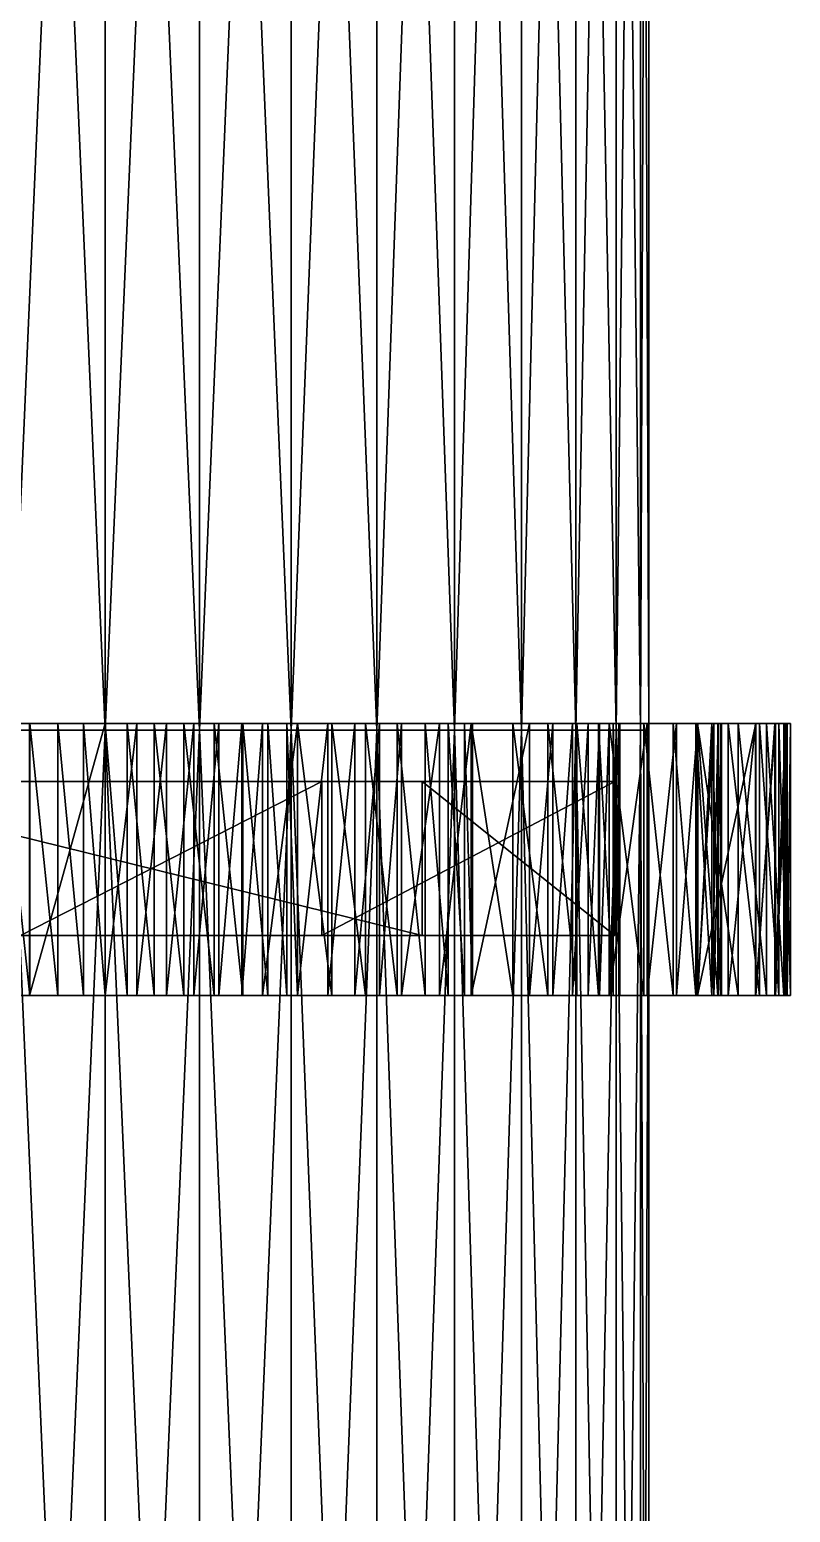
# Model space of a CAD drawing. Header units: metres. Extents: x -1.48 to 1.48, y -3.04 to 2.
# Drawn here: x 1.058 to 1.478, y 0.34 to 1.158 of the extents above; entities that cross this region are included whole.
import ezdxf

# ---------------------------------------------------------------- set-up
doc = ezdxf.new("R2010")
doc.units = ezdxf.units.M

msp = doc.modelspace()

# ---------------------------------------------------------------- linework, layer by layer
at = {"layer": 'Cylinder 2'}
for points in [[(1.0479, 0.772, 0.01444), (1.1, 1.972, 0.019), (1.1, 0.772, 0.019)], [(1.0479, 0.772, 0.01444), (1.0479, 1.972, 0.01444), (1.1, 1.972, 0.019)], [(1.1, 0.772, -0.581), (1.0479, 1.972, -0.57644), (1.0479, 0.772, -0.57644)], [(1.1, 0.772, -0.581), (1.1, 1.972, -0.581), (1.0479, 1.972, -0.57644)], [(1.15209, 0.772, -0.57644), (1.1, 1.972, -0.581), (1.1, 0.772, -0.581)], [(1.15209, 0.772, -0.57644), (1.15209, 1.972, -0.57644), (1.1, 1.972, -0.581)], [(1.1, 0.772, 0.019), (1.15209, 1.972, 0.01444), (1.15209, 0.772, 0.01444)], [(1.1, 0.772, 0.019), (1.1, 1.972, 0.019), (1.15209, 1.972, 0.01444)], [(1.20261, 0.772, -0.56291), (1.15209, 1.972, -0.57644), (1.15209, 0.772, -0.57644)], [(1.20261, 0.772, -0.56291), (1.2026, 1.972, -0.56291), (1.15209, 1.972, -0.57644)], [(1.15209, 0.772, 0.01444), (1.2026, 1.972, 0.00091), (1.2026, 0.772, 0.00091)], [(1.15209, 0.772, 0.01444), (1.15209, 1.972, 0.01444), (1.2026, 1.972, 0.00091)], [(1.25, 0.772, -0.54081), (1.2026, 1.972, -0.56291), (1.20261, 0.772, -0.56291)], [(1.25, 0.772, -0.54081), (1.25, 1.972, -0.54081), (1.2026, 1.972, -0.56291)], [(1.2026, 0.772, 0.00091), (1.25, 1.972, -0.02119), (1.25, 0.772, -0.02119)], [(1.2026, 0.772, 0.00091), (1.2026, 1.972, 0.00091), (1.25, 1.972, -0.02119)], [(1.29284, 0.772, -0.51081), (1.25, 1.972, -0.54081), (1.25, 0.772, -0.54081)], [(1.29284, 0.772, -0.51081), (1.29283, 1.972, -0.51081), (1.25, 1.972, -0.54081)], [(1.25, 0.772, -0.02119), (1.29283, 1.972, -0.05119), (1.29283, 0.772, -0.05119)], [(1.25, 0.772, -0.02119), (1.25, 1.972, -0.02119), (1.29283, 1.972, -0.05119)], [(1.32981, 0.772, -0.47384), (1.29283, 1.972, -0.51081), (1.29284, 0.772, -0.51081)], [(1.32981, 0.772, -0.47384), (1.32981, 1.972, -0.47384), (1.29283, 1.972, -0.51081)], [(1.29283, 0.772, -0.05119), (1.32981, 1.972, -0.08816), (1.32981, 0.772, -0.08816)], [(1.29283, 0.772, -0.05119), (1.29283, 1.972, -0.05119), (1.32981, 1.972, -0.08816)], [(1.35981, 0.772, -0.431), (1.32981, 1.972, -0.47384), (1.32981, 0.772, -0.47384)], [(1.35981, 0.772, -0.431), (1.35981, 1.972, -0.431), (1.32981, 1.972, -0.47384)], [(1.32981, 0.772, -0.08816), (1.35981, 1.972, -0.131), (1.35981, 0.772, -0.131)], [(1.32981, 0.772, -0.08816), (1.32981, 1.972, -0.08816), (1.35981, 1.972, -0.131)], [(1.38191, 0.772, -0.38361), (1.35981, 1.972, -0.431), (1.35981, 0.772, -0.431)], [(1.38191, 0.772, -0.38361), (1.38191, 1.972, -0.38361), (1.35981, 1.972, -0.431)], [(1.35981, 0.772, -0.131), (1.38191, 1.972, -0.17839), (1.38191, 0.772, -0.17839)], [(1.35981, 0.772, -0.131), (1.35981, 1.972, -0.131), (1.38191, 1.972, -0.17839)], [(1.39544, 0.772, -0.33309), (1.38191, 1.972, -0.38361), (1.38191, 0.772, -0.38361)], [(1.39544, 0.772, -0.33309), (1.39544, 1.972, -0.33309), (1.38191, 1.972, -0.38361)], [(1.38191, 0.772, -0.17839), (1.39544, 1.972, -0.22891), (1.39544, 0.772, -0.22891)], [(1.38191, 0.772, -0.17839), (1.38191, 1.972, -0.17839), (1.39544, 1.972, -0.22891)], [(1.4, 0.772, -0.281), (1.39544, 1.972, -0.33309), (1.39544, 0.772, -0.33309)], [(1.4, 0.772, -0.281), (1.4, 1.972, -0.281), (1.39544, 1.972, -0.33309)], [(1.39544, 0.772, -0.22891), (1.4, 1.972, -0.281), (1.4, 0.772, -0.281)], [(1.39544, 0.772, -0.22891), (1.39544, 1.972, -0.22891), (1.4, 1.972, -0.281)], [(1.04791, -0.428, 0.01444), (1.0479, 0.772, 0.01444), (1.1, 0.772, 0.019)], [(1.1, -0.428, -0.581), (1.0479, 0.772, -0.57644), (1.04791, -0.428, -0.57644)], [(1.1, -0.428, -0.581), (1.1, 0.772, -0.581), (1.0479, 0.772, -0.57644)], [(1.04791, -0.428, 0.01444), (1.1, 0.772, 0.019), (1.1, -0.428, 0.019)], [(1.15209, -0.428, -0.57644), (1.1, 0.772, -0.581), (1.1, -0.428, -0.581)], [(1.15209, -0.428, -0.57644), (1.15209, 0.772, -0.57644), (1.1, 0.772, -0.581)], [(1.1, -0.428, 0.019), (1.15209, 0.772, 0.01444), (1.15209, -0.428, 0.01444)], [(1.1, -0.428, 0.019), (1.1, 0.772, 0.019), (1.15209, 0.772, 0.01444)], [(1.20261, -0.428, -0.56291), (1.15209, 0.772, -0.57644), (1.15209, -0.428, -0.57644)], [(1.20261, -0.428, -0.56291), (1.20261, 0.772, -0.56291), (1.15209, 0.772, -0.57644)], [(1.15209, -0.428, 0.01444), (1.2026, 0.772, 0.00091), (1.20261, -0.428, 0.00091)], [(1.15209, -0.428, 0.01444), (1.15209, 0.772, 0.01444), (1.2026, 0.772, 0.00091)], [(1.20261, -0.428, 0.00091), (1.2026, 0.772, 0.00091), (1.25, 0.772, -0.02119)], [(1.25, -0.428, -0.54081), (1.20261, 0.772, -0.56291), (1.20261, -0.428, -0.56291)], [(1.25, -0.428, -0.54081), (1.25, 0.772, -0.54081), (1.20261, 0.772, -0.56291)], [(1.20261, -0.428, 0.00091), (1.25, 0.772, -0.02119), (1.25, -0.428, -0.02119)], [(1.29284, -0.428, -0.51081), (1.25, 0.772, -0.54081), (1.25, -0.428, -0.54081)], [(1.29284, -0.428, -0.51081), (1.29284, 0.772, -0.51081), (1.25, 0.772, -0.54081)], [(1.25, -0.428, -0.02119), (1.29283, 0.772, -0.05119), (1.29284, -0.428, -0.05119)], [(1.25, -0.428, -0.02119), (1.25, 0.772, -0.02119), (1.29283, 0.772, -0.05119)], [(1.29284, -0.428, -0.05119), (1.29283, 0.772, -0.05119), (1.32981, 0.772, -0.08816)], [(1.32981, -0.428, -0.47384), (1.29284, 0.772, -0.51081), (1.29284, -0.428, -0.51081)], [(1.32981, -0.428, -0.47384), (1.32981, 0.772, -0.47384), (1.29284, 0.772, -0.51081)], [(1.29284, -0.428, -0.05119), (1.32981, 0.772, -0.08816), (1.32981, -0.428, -0.08816)], [(1.35981, -0.428, -0.431), (1.32981, 0.772, -0.47384), (1.32981, -0.428, -0.47384)], [(1.35981, -0.428, -0.431), (1.35981, 0.772, -0.431), (1.32981, 0.772, -0.47384)], [(1.32981, -0.428, -0.08816), (1.35981, 0.772, -0.131), (1.35981, -0.428, -0.131)], [(1.32981, -0.428, -0.08816), (1.32981, 0.772, -0.08816), (1.35981, 0.772, -0.131)], [(1.38191, -0.428, -0.38361), (1.35981, 0.772, -0.431), (1.35981, -0.428, -0.431)], [(1.38191, -0.428, -0.38361), (1.38191, 0.772, -0.38361), (1.35981, 0.772, -0.431)], [(1.35981, -0.428, -0.131), (1.38191, 0.772, -0.17839), (1.38191, -0.428, -0.17839)], [(1.35981, -0.428, -0.131), (1.35981, 0.772, -0.131), (1.38191, 0.772, -0.17839)], [(1.39544, -0.428, -0.33309), (1.38191, 0.772, -0.38361), (1.38191, -0.428, -0.38361)], [(1.39544, -0.428, -0.33309), (1.39544, 0.772, -0.33309), (1.38191, 0.772, -0.38361)], [(1.38191, -0.428, -0.17839), (1.39544, 0.772, -0.22891), (1.39544, -0.428, -0.22891)], [(1.38191, -0.428, -0.17839), (1.38191, 0.772, -0.17839), (1.39544, 0.772, -0.22891)], [(1.4, -0.428, -0.281), (1.39544, 0.772, -0.33309), (1.39544, -0.428, -0.33309)], [(1.4, -0.428, -0.281), (1.4, 0.772, -0.281), (1.39544, 0.772, -0.33309)], [(1.39544, -0.428, -0.22891), (1.4, 0.772, -0.281), (1.4, -0.428, -0.281)], [(1.39544, -0.428, -0.22891), (1.39544, 0.772, -0.22891), (1.4, 0.772, -0.281)]]:
    msp.add_3dface(points, dxfattribs=at)
at = {"layer": 'Prism 13'}
for points in [[(1.275, 0.65866, -0.20477), (0.9301, 0.74366, 0.06367), (0.9301, 0.65866, 0.06367)], [(1.275, 0.65866, -0.20477), (1.275, 0.74366, -0.20477), (0.9301, 0.74366, 0.06367)], [(1.21949, 0.74366, 0.05591), (1.05337, 0.74366, 0.18055), (0.9301, 0.74366, 0.06367)], [(0.9301, 0.74366, 0.06367), (1.275, 0.74366, -0.20477), (1.21949, 0.74366, 0.05591)], [(1.05337, 0.65866, 0.18055), (1.21949, 0.74366, 0.05591), (1.21949, 0.65866, 0.05591)], [(1.05337, 0.65866, 0.18055), (1.05337, 0.74366, 0.18055), (1.21949, 0.74366, 0.05591)], [(1.21949, 0.65866, 0.05591), (1.38125, 0.74366, -0.0879), (1.38125, 0.65866, -0.0879)], [(1.21949, 0.65866, 0.05591), (1.21949, 0.74366, 0.05591), (1.38125, 0.74366, -0.0879)], [(1.21949, 0.74366, 0.05591), (1.275, 0.74366, -0.20477), (1.38125, 0.74366, -0.0879)], [(1.38125, 0.65866, -0.0879), (1.275, 0.74366, -0.20477), (1.275, 0.65866, -0.20477)], [(1.38125, 0.65866, -0.0879), (1.38125, 0.74366, -0.0879), (1.275, 0.74366, -0.20477)], [(1.21949, 0.65866, 0.05591), (0.9301, 0.65866, 0.06367), (1.05337, 0.65866, 0.18055)], [(1.275, 0.65866, -0.20477), (0.9301, 0.65866, 0.06367), (1.21949, 0.65866, 0.05591)], [(1.21949, 0.65866, 0.05591), (1.38125, 0.65866, -0.0879), (1.275, 0.65866, -0.20477)]]:
    msp.add_3dface(points, dxfattribs=at)
at = {"layer": 'Prism 7'}
for points in [[(1.20622, 0.77564, -0.60793), (1.20622, 0.77564, 0.04593), (0.77307, 0.77564, -0.17478)], [(0.99377, 0.77564, -0.60793), (1.20622, 0.77564, -0.60793), (0.77307, 0.77564, -0.17478)], [(1.20622, 0.77564, 0.04593), (0.99377, 0.77564, 0.04593), (0.77307, 0.77564, -0.17478)], [(1.1, 0.77564, -0.62475), (1.20622, 0.77564, -0.60793), (0.99377, 0.77564, -0.60793)], [(0.99377, 0.77564, -0.60793), (1.05839, 0.77564, -0.64889), (1.1, 0.77564, -0.62475)], [(1.04245, 0.77564, -0.64869), (1.05839, 0.77564, -0.64889), (0.99377, 0.77564, -0.60793)], [(1.0583, 0.77564, 0.0913), (0.99377, 0.77564, 0.04593), (1.1, 0.77564, 0.06275)], [(0.99377, 0.77564, 0.04593), (1.20622, 0.77564, 0.04593), (1.1, 0.77564, 0.06275)], [(1.05839, 0.62564, -0.64889), (1.04245, 0.77564, -0.64869), (1.04245, 0.62564, -0.64869)], [(1.05839, 0.62564, -0.64889), (1.05839, 0.77564, -0.64889), (1.04245, 0.77564, -0.64869)], [(1.0583, 0.62564, 0.0913), (1.1, 0.77564, 0.06275), (1.1, 0.62564, 0.06275)], [(1.0583, 0.62564, 0.0913), (1.0583, 0.77564, 0.0913), (1.1, 0.77564, 0.06275)], [(1.07393, 0.62564, -0.64499), (1.05839, 0.77564, -0.64889), (1.05839, 0.62564, -0.64889)], [(1.07393, 0.62564, -0.64499), (1.07393, 0.77564, -0.64499), (1.05839, 0.77564, -0.64889)], [(1.1, 0.77564, -0.62475), (1.05839, 0.77564, -0.64889), (1.07393, 0.77564, -0.64499)], [(1.08811, 0.62564, -0.63696), (1.07393, 0.77564, -0.64499), (1.07393, 0.62564, -0.64499)], [(1.08811, 0.62564, -0.63696), (1.08811, 0.77564, -0.63696), (1.07393, 0.77564, -0.64499)], [(1.1, 0.77564, -0.62475), (1.07393, 0.77564, -0.64499), (1.08811, 0.77564, -0.63696)], [(1.1, 0.62564, -0.62475), (1.08811, 0.77564, -0.63696), (1.08811, 0.62564, -0.63696)], [(1.1, 0.62564, -0.62475), (1.1, 0.77564, -0.62475), (1.08811, 0.77564, -0.63696)], [(1.11217, 0.62564, -0.63953), (1.1, 0.77564, -0.62475), (1.1, 0.62564, -0.62475)], [(1.11217, 0.62564, -0.63953), (1.11217, 0.77564, -0.63953), (1.1, 0.77564, -0.62475)], [(1.1, 0.62564, 0.06275), (1.11758, 0.77564, 0.07981), (1.11758, 0.62564, 0.07981)], [(1.1, 0.62564, 0.06275), (1.1, 0.77564, 0.06275), (1.11758, 0.77564, 0.07981)], [(1.1, 0.77564, -0.62475), (1.14344, 0.77564, -0.65072), (1.16015, 0.77564, -0.64869)], [(1.14344, 0.77564, -0.65072), (1.1, 0.77564, -0.62475), (1.11217, 0.77564, -0.63953)], [(1.17598, 0.77564, -0.64262), (1.1, 0.77564, -0.62475), (1.16015, 0.77564, -0.64869)], [(1.20622, 0.77564, -0.60793), (1.1, 0.77564, -0.62475), (1.17598, 0.77564, -0.64262)], [(1.11758, 0.77564, 0.07981), (1.1, 0.77564, 0.06275), (1.1868, 0.77564, 0.07518)], [(1.1868, 0.77564, 0.07518), (1.1, 0.77564, 0.06275), (1.20622, 0.77564, 0.04593)], [(1.12705, 0.62564, -0.64792), (1.11217, 0.77564, -0.63953), (1.11217, 0.62564, -0.63953)], [(1.12705, 0.62564, -0.64792), (1.12705, 0.77564, -0.64792), (1.11217, 0.77564, -0.63953)], [(1.12705, 0.77564, -0.64792), (1.14344, 0.77564, -0.65072), (1.11217, 0.77564, -0.63953)], [(1.11758, 0.62564, 0.07981), (1.13389, 0.77564, 0.08983), (1.13389, 0.62564, 0.08983)], [(1.11758, 0.62564, 0.07981), (1.11758, 0.77564, 0.07981), (1.13389, 0.77564, 0.08983)], [(1.11758, 0.77564, 0.07981), (1.1868, 0.77564, 0.07518), (1.13389, 0.77564, 0.08983)], [(1.14344, 0.62564, -0.65072), (1.12705, 0.77564, -0.64792), (1.12705, 0.62564, -0.64792)], [(1.14344, 0.62564, -0.65072), (1.14344, 0.77564, -0.65072), (1.12705, 0.77564, -0.64792)], [(1.13389, 0.62564, 0.08983), (1.14894, 0.77564, 0.0936), (1.14894, 0.62564, 0.0936)], [(1.13389, 0.62564, 0.08983), (1.13389, 0.77564, 0.08983), (1.14894, 0.77564, 0.0936)], [(1.17537, 0.77564, 0.0855), (1.13389, 0.77564, 0.08983), (1.1868, 0.77564, 0.07518)], [(1.14894, 0.77564, 0.0936), (1.13389, 0.77564, 0.08983), (1.16276, 0.77564, 0.0919)], [(1.17537, 0.77564, 0.0855), (1.16276, 0.77564, 0.0919), (1.13389, 0.77564, 0.08983)], [(1.16015, 0.62564, -0.64869), (1.14344, 0.77564, -0.65072), (1.14344, 0.62564, -0.65072)], [(1.16015, 0.62564, -0.64869), (1.16015, 0.77564, -0.64869), (1.14344, 0.77564, -0.65072)], [(1.14894, 0.62564, 0.0936), (1.16276, 0.77564, 0.0919), (1.16276, 0.62564, 0.0919)], [(1.14894, 0.62564, 0.0936), (1.14894, 0.77564, 0.0936), (1.16276, 0.77564, 0.0919)], [(1.17598, 0.62564, -0.64262), (1.16015, 0.77564, -0.64869), (1.16015, 0.62564, -0.64869)], [(1.17598, 0.62564, -0.64262), (1.17598, 0.77564, -0.64262), (1.16015, 0.77564, -0.64869)], [(1.16276, 0.62564, 0.0919), (1.17537, 0.77564, 0.0855), (1.17537, 0.62564, 0.0855)], [(1.16276, 0.62564, 0.0919), (1.16276, 0.77564, 0.0919), (1.17537, 0.77564, 0.0855)], [(1.17537, 0.62564, 0.0855), (1.1868, 0.77564, 0.07518), (1.1868, 0.62564, 0.07518)], [(1.17537, 0.62564, 0.0855), (1.17537, 0.77564, 0.0855), (1.1868, 0.77564, 0.07518)], [(1.18973, 0.62564, -0.63328), (1.17598, 0.77564, -0.64262), (1.17598, 0.62564, -0.64262)], [(1.18973, 0.62564, -0.63328), (1.18973, 0.77564, -0.63328), (1.17598, 0.77564, -0.64262)], [(1.17598, 0.77564, -0.64262), (1.18973, 0.77564, -0.63328), (1.20622, 0.77564, -0.60793)], [(1.1868, 0.62564, 0.07518), (1.20622, 0.77564, 0.04593), (1.20622, 0.62564, 0.04593)], [(1.1868, 0.62564, 0.07518), (1.1868, 0.77564, 0.07518), (1.20622, 0.77564, 0.04593)], [(1.20021, 0.62564, -0.62145), (1.18973, 0.77564, -0.63328), (1.18973, 0.62564, -0.63328)], [(1.20021, 0.62564, -0.62145), (1.20021, 0.77564, -0.62145), (1.18973, 0.77564, -0.63328)], [(1.18973, 0.77564, -0.63328), (1.20021, 0.77564, -0.62145), (1.20622, 0.77564, -0.60793)], [(1.20622, 0.62564, -0.60793), (1.20021, 0.77564, -0.62145), (1.20021, 0.62564, -0.62145)], [(1.20622, 0.62564, -0.60793), (1.20622, 0.77564, -0.60793), (1.20021, 0.77564, -0.62145)], [(1.2251, 0.62564, -0.61634), (1.20622, 0.77564, -0.60793), (1.20622, 0.62564, -0.60793)], [(1.2251, 0.62564, -0.61634), (1.2251, 0.77564, -0.61634), (1.20622, 0.77564, -0.60793)], [(1.20622, 0.62564, 0.04593), (1.22283, 0.77564, 0.05705), (1.22283, 0.62564, 0.05705)], [(1.20622, 0.62564, 0.04593), (1.20622, 0.77564, 0.04593), (1.22283, 0.77564, 0.05705)], [(1.30205, 0.77564, -0.5591), (1.20622, 0.77564, -0.60793), (1.2251, 0.77564, -0.61634)], [(1.44375, 0.77564, -0.281), (1.20622, 0.77564, -0.60793), (1.42692, 0.77564, -0.38722)], [(1.20622, 0.77564, -0.60793), (1.30205, 0.77564, -0.5591), (1.42692, 0.77564, -0.38722)], [(1.20622, 0.77564, 0.04593), (1.44375, 0.77564, -0.281), (1.42692, 0.77564, -0.17478)], [(1.20622, 0.77564, 0.04593), (1.30205, 0.77564, -0.0029), (1.28456, 0.77564, 0.03479)], [(1.22283, 0.77564, 0.05705), (1.20622, 0.77564, 0.04593), (1.28456, 0.77564, 0.03479)], [(1.42692, 0.77564, -0.17478), (1.30205, 0.77564, -0.0029), (1.20622, 0.77564, 0.04593)], [(1.44375, 0.77564, -0.281), (1.20622, 0.77564, 0.04593), (1.20622, 0.77564, -0.60793)], [(1.22283, 0.62564, 0.05705), (1.23781, 0.77564, 0.06244), (1.23781, 0.62564, 0.06244)], [(1.22283, 0.62564, 0.05705), (1.22283, 0.77564, 0.05705), (1.23781, 0.77564, 0.06244)], [(1.23781, 0.77564, 0.06244), (1.22283, 0.77564, 0.05705), (1.26353, 0.77564, 0.05765)], [(1.28456, 0.77564, 0.03479), (1.26353, 0.77564, 0.05765), (1.22283, 0.77564, 0.05705)], [(1.24367, 0.62564, -0.61907), (1.2251, 0.77564, -0.61634), (1.2251, 0.62564, -0.61634)], [(1.24367, 0.62564, -0.61907), (1.24367, 0.77564, -0.61907), (1.2251, 0.77564, -0.61634)], [(1.2251, 0.77564, -0.61634), (1.24367, 0.77564, -0.61907), (1.30205, 0.77564, -0.5591)], [(1.23781, 0.62564, 0.06244), (1.25133, 0.77564, 0.0625), (1.25133, 0.62564, 0.0625)], [(1.23781, 0.62564, 0.06244), (1.23781, 0.77564, 0.06244), (1.25133, 0.77564, 0.0625)], [(1.26353, 0.77564, 0.05765), (1.25133, 0.77564, 0.0625), (1.23781, 0.77564, 0.06244)], [(1.2611, 0.62564, -0.61688), (1.24367, 0.77564, -0.61907), (1.24367, 0.62564, -0.61907)], [(1.2611, 0.62564, -0.61688), (1.2611, 0.77564, -0.61688), (1.24367, 0.77564, -0.61907)], [(1.24367, 0.77564, -0.61907), (1.2611, 0.77564, -0.61688), (1.30205, 0.77564, -0.5591)], [(1.25133, 0.62564, 0.0625), (1.26353, 0.77564, 0.05765), (1.26353, 0.62564, 0.05765)], [(1.25133, 0.62564, 0.0625), (1.25133, 0.77564, 0.0625), (1.26353, 0.77564, 0.05765)], [(1.27655, 0.62564, -0.61053), (1.2611, 0.77564, -0.61688), (1.2611, 0.62564, -0.61688)], [(1.27655, 0.62564, -0.61053), (1.27655, 0.77564, -0.61053), (1.2611, 0.77564, -0.61688)], [(1.27655, 0.77564, -0.61053), (1.30205, 0.77564, -0.5591), (1.2611, 0.77564, -0.61688)], [(1.26353, 0.62564, 0.05765), (1.28456, 0.77564, 0.03479), (1.28456, 0.62564, 0.03479)], [(1.26353, 0.62564, 0.05765), (1.26353, 0.77564, 0.05765), (1.28456, 0.77564, 0.03479)], [(1.28921, 0.62564, -0.60082), (1.27655, 0.77564, -0.61053), (1.27655, 0.62564, -0.61053)], [(1.28921, 0.62564, -0.60082), (1.28921, 0.77564, -0.60082), (1.27655, 0.77564, -0.61053)], [(1.30205, 0.77564, -0.5591), (1.27655, 0.77564, -0.61053), (1.28921, 0.77564, -0.60082)], [(1.28456, 0.62564, 0.03479), (1.30205, 0.77564, -0.0029), (1.30205, 0.62564, -0.0029)], [(1.28456, 0.62564, 0.03479), (1.28456, 0.77564, 0.03479), (1.30205, 0.77564, -0.0029)], [(1.29823, 0.62564, -0.58849), (1.28921, 0.77564, -0.60082), (1.28921, 0.62564, -0.60082)], [(1.29823, 0.62564, -0.58849), (1.29823, 0.77564, -0.58849), (1.28921, 0.77564, -0.60082)], [(1.30205, 0.77564, -0.5591), (1.28921, 0.77564, -0.60082), (1.29823, 0.77564, -0.58849)], [(1.30278, 0.62564, -0.57433), (1.29823, 0.77564, -0.58849), (1.29823, 0.62564, -0.58849)], [(1.30278, 0.62564, -0.57433), (1.30278, 0.77564, -0.57433), (1.29823, 0.77564, -0.58849)], [(1.30205, 0.77564, -0.5591), (1.29823, 0.77564, -0.58849), (1.30278, 0.77564, -0.57433)], [(1.30205, 0.62564, -0.5591), (1.30278, 0.77564, -0.57433), (1.30278, 0.62564, -0.57433)], [(1.30205, 0.62564, -0.5591), (1.30205, 0.77564, -0.5591), (1.30278, 0.77564, -0.57433)], [(1.32491, 0.62564, -0.56212), (1.30205, 0.77564, -0.5591), (1.30205, 0.62564, -0.5591)], [(1.32491, 0.62564, -0.56212), (1.32491, 0.77564, -0.56212), (1.30205, 0.77564, -0.5591)], [(1.30205, 0.62564, -0.0029), (1.33412, 0.77564, 0.00061), (1.33412, 0.62564, 0.00061)], [(1.30205, 0.62564, -0.0029), (1.30205, 0.77564, -0.0029), (1.33412, 0.77564, 0.00061)], [(1.42692, 0.77564, -0.38722), (1.30205, 0.77564, -0.5591), (1.3781, 0.77564, -0.48305)], [(1.3781, 0.77564, -0.48305), (1.30205, 0.77564, -0.5591), (1.32491, 0.77564, -0.56212)], [(1.30205, 0.77564, -0.0029), (1.3781, 0.77564, -0.07895), (1.37282, 0.77564, -0.03223)], [(1.30205, 0.77564, -0.0029), (1.37282, 0.77564, -0.03223), (1.33412, 0.77564, 0.00061)], [(1.30205, 0.77564, -0.0029), (1.42692, 0.77564, -0.17478), (1.3781, 0.77564, -0.07895)], [(1.34437, 0.62564, -0.5592), (1.32491, 0.77564, -0.56212), (1.32491, 0.62564, -0.56212)], [(1.34437, 0.62564, -0.5592), (1.34437, 0.77564, -0.5592), (1.32491, 0.77564, -0.56212)], [(1.3781, 0.77564, -0.48305), (1.32491, 0.77564, -0.56212), (1.34437, 0.77564, -0.5592)], [(1.33412, 0.62564, 0.00061), (1.3471, 0.77564, -0.00164), (1.3471, 0.62564, -0.00164)], [(1.33412, 0.62564, 0.00061), (1.33412, 0.77564, 0.00061), (1.3471, 0.77564, -0.00164)], [(1.37282, 0.77564, -0.03223), (1.36654, 0.77564, -0.01742), (1.33412, 0.77564, 0.00061)], [(1.3471, 0.77564, -0.00164), (1.33412, 0.77564, 0.00061), (1.36654, 0.77564, -0.01742)], [(1.36022, 0.62564, -0.55151), (1.34437, 0.77564, -0.5592), (1.34437, 0.62564, -0.5592)], [(1.36022, 0.62564, -0.55151), (1.36022, 0.77564, -0.55151), (1.34437, 0.77564, -0.5592)], [(1.3781, 0.77564, -0.48305), (1.34437, 0.77564, -0.5592), (1.36022, 0.77564, -0.55151)], [(1.3471, 0.62564, -0.00164), (1.35793, 0.77564, -0.00744), (1.35793, 0.62564, -0.00744)], [(1.3471, 0.62564, -0.00164), (1.3471, 0.77564, -0.00164), (1.35793, 0.77564, -0.00744)], [(1.36654, 0.77564, -0.01742), (1.35793, 0.77564, -0.00744), (1.3471, 0.77564, -0.00164)], [(1.35793, 0.62564, -0.00744), (1.36654, 0.77564, -0.01742), (1.36654, 0.62564, -0.01742)], [(1.35793, 0.62564, -0.00744), (1.35793, 0.77564, -0.00744), (1.36654, 0.77564, -0.01742)], [(1.37226, 0.62564, -0.54024), (1.36022, 0.77564, -0.55151), (1.36022, 0.62564, -0.55151)], [(1.37226, 0.62564, -0.54024), (1.37226, 0.77564, -0.54024), (1.36022, 0.77564, -0.55151)], [(1.36022, 0.77564, -0.55151), (1.37226, 0.77564, -0.54024), (1.3781, 0.77564, -0.48305)], [(1.36654, 0.62564, -0.01742), (1.37282, 0.77564, -0.03223), (1.37282, 0.62564, -0.03223)], [(1.36654, 0.62564, -0.01742), (1.36654, 0.77564, -0.01742), (1.37282, 0.77564, -0.03223)], [(1.38027, 0.62564, -0.52657), (1.37226, 0.77564, -0.54024), (1.37226, 0.62564, -0.54024)], [(1.38027, 0.62564, -0.52657), (1.38027, 0.77564, -0.52657), (1.37226, 0.77564, -0.54024)], [(1.3781, 0.77564, -0.48305), (1.37226, 0.77564, -0.54024), (1.38027, 0.77564, -0.52657)], [(1.37282, 0.62564, -0.03223), (1.3781, 0.77564, -0.07895), (1.3781, 0.62564, -0.07895)], [(1.37282, 0.62564, -0.03223), (1.37282, 0.77564, -0.03223), (1.3781, 0.77564, -0.07895)], [(1.3781, 0.62564, -0.48305), (1.3834, 0.77564, -0.4968), (1.3834, 0.62564, -0.4968)], [(1.3781, 0.62564, -0.48305), (1.3781, 0.77564, -0.48305), (1.3834, 0.77564, -0.4968)], [(1.39731, 0.62564, -0.4808), (1.3781, 0.77564, -0.48305), (1.3781, 0.62564, -0.48305)], [(1.39731, 0.62564, -0.4808), (1.39731, 0.77564, -0.4808), (1.3781, 0.77564, -0.48305)], [(1.3781, 0.62564, -0.07895), (1.39902, 0.77564, -0.08192), (1.39902, 0.62564, -0.08192)], [(1.3781, 0.62564, -0.07895), (1.3781, 0.77564, -0.07895), (1.39902, 0.77564, -0.08192)], [(1.3781, 0.77564, -0.48305), (1.38405, 0.77564, -0.5117), (1.3834, 0.77564, -0.4968)], [(1.38405, 0.77564, -0.5117), (1.3781, 0.77564, -0.48305), (1.38027, 0.77564, -0.52657)], [(1.3781, 0.77564, -0.48305), (1.39731, 0.77564, -0.4808), (1.43591, 0.77564, -0.40568)], [(1.43591, 0.77564, -0.40568), (1.42692, 0.77564, -0.38722), (1.3781, 0.77564, -0.48305)], [(1.43807, 0.77564, -0.13635), (1.39902, 0.77564, -0.08192), (1.3781, 0.77564, -0.07895)], [(1.42692, 0.77564, -0.17478), (1.43807, 0.77564, -0.13635), (1.3781, 0.77564, -0.07895)], [(1.38405, 0.62564, -0.5117), (1.38027, 0.77564, -0.52657), (1.38027, 0.62564, -0.52657)], [(1.38405, 0.62564, -0.5117), (1.38405, 0.77564, -0.5117), (1.38027, 0.77564, -0.52657)], [(1.3834, 0.62564, -0.4968), (1.38405, 0.77564, -0.5117), (1.38405, 0.62564, -0.5117)], [(1.3834, 0.62564, -0.4968), (1.3834, 0.77564, -0.4968), (1.38405, 0.77564, -0.5117)], [(1.41335, 0.62564, -0.47483), (1.39731, 0.77564, -0.4808), (1.39731, 0.62564, -0.4808)], [(1.41335, 0.62564, -0.47483), (1.41335, 0.77564, -0.47483), (1.39731, 0.77564, -0.4808)], [(1.39731, 0.77564, -0.4808), (1.41335, 0.77564, -0.47483), (1.44002, 0.77564, -0.42321)], [(1.44002, 0.77564, -0.42321), (1.43591, 0.77564, -0.40568), (1.39731, 0.77564, -0.4808)], [(1.39902, 0.62564, -0.08192), (1.4153, 0.77564, -0.08765), (1.4153, 0.62564, -0.08765)], [(1.39902, 0.62564, -0.08192), (1.39902, 0.77564, -0.08192), (1.4153, 0.77564, -0.08765)], [(1.43807, 0.77564, -0.13635), (1.4153, 0.77564, -0.08765), (1.39902, 0.77564, -0.08192)], [(1.42592, 0.62564, -0.46563), (1.41335, 0.77564, -0.47483), (1.41335, 0.62564, -0.47483)], [(1.42592, 0.62564, -0.46563), (1.42592, 0.77564, -0.46563), (1.41335, 0.77564, -0.47483)], [(1.44002, 0.77564, -0.42321), (1.41335, 0.77564, -0.47483), (1.43954, 0.77564, -0.43935)], [(1.42592, 0.77564, -0.46563), (1.43954, 0.77564, -0.43935), (1.41335, 0.77564, -0.47483)], [(1.4153, 0.62564, -0.08765), (1.42714, 0.77564, -0.09606), (1.42714, 0.62564, -0.09606)], [(1.4153, 0.62564, -0.08765), (1.4153, 0.77564, -0.08765), (1.42714, 0.77564, -0.09606)], [(1.4153, 0.77564, -0.08765), (1.43807, 0.77564, -0.13635), (1.43832, 0.77564, -0.12051)], [(1.42714, 0.77564, -0.09606), (1.4153, 0.77564, -0.08765), (1.43832, 0.77564, -0.12051)], [(1.43474, 0.62564, -0.45365), (1.42592, 0.77564, -0.46563), (1.42592, 0.62564, -0.46563)], [(1.43474, 0.62564, -0.45365), (1.43474, 0.77564, -0.45365), (1.42592, 0.77564, -0.46563)], [(1.43954, 0.77564, -0.43935), (1.42592, 0.77564, -0.46563), (1.43474, 0.77564, -0.45365)], [(1.42692, 0.62564, -0.38722), (1.43591, 0.77564, -0.40568), (1.43591, 0.62564, -0.40568)], [(1.42692, 0.62564, -0.38722), (1.42692, 0.77564, -0.38722), (1.43591, 0.77564, -0.40568)], [(1.44928, 0.62564, -0.37936), (1.42692, 0.77564, -0.38722), (1.42692, 0.62564, -0.38722)], [(1.44928, 0.62564, -0.37936), (1.44928, 0.77564, -0.37936), (1.42692, 0.77564, -0.38722)], [(1.42692, 0.62564, -0.17478), (1.45911, 0.77564, -0.19371), (1.45911, 0.62564, -0.19371)], [(1.42692, 0.62564, -0.17478), (1.42692, 0.77564, -0.17478), (1.45911, 0.77564, -0.19371)], [(1.43807, 0.62564, -0.13635), (1.42692, 0.77564, -0.17478), (1.42692, 0.62564, -0.17478)], [(1.43807, 0.62564, -0.13635), (1.43807, 0.77564, -0.13635), (1.42692, 0.77564, -0.17478)], [(1.42692, 0.77564, -0.38722), (1.44928, 0.77564, -0.37936), (1.45881, 0.77564, -0.29388)], [(1.42692, 0.77564, -0.38722), (1.45881, 0.77564, -0.29388), (1.44375, 0.77564, -0.281)], [(1.44375, 0.77564, -0.281), (1.46109, 0.77564, -0.26527), (1.42692, 0.77564, -0.17478)], [(1.45911, 0.77564, -0.19371), (1.42692, 0.77564, -0.17478), (1.46109, 0.77564, -0.26527)], [(1.42714, 0.62564, -0.09606), (1.43474, 0.77564, -0.10705), (1.43474, 0.62564, -0.10705)], [(1.42714, 0.62564, -0.09606), (1.42714, 0.77564, -0.09606), (1.43474, 0.77564, -0.10705)], [(1.43474, 0.77564, -0.10705), (1.42714, 0.77564, -0.09606), (1.43832, 0.77564, -0.12051)], [(1.43954, 0.62564, -0.43935), (1.43474, 0.77564, -0.45365), (1.43474, 0.62564, -0.45365)], [(1.43954, 0.62564, -0.43935), (1.43954, 0.77564, -0.43935), (1.43474, 0.77564, -0.45365)], [(1.43474, 0.62564, -0.10705), (1.43832, 0.77564, -0.12051), (1.43832, 0.62564, -0.12051)], [(1.43474, 0.62564, -0.10705), (1.43474, 0.77564, -0.10705), (1.43832, 0.77564, -0.12051)], [(1.43591, 0.62564, -0.40568), (1.44002, 0.77564, -0.42321), (1.44002, 0.62564, -0.42321)], [(1.43591, 0.62564, -0.40568), (1.43591, 0.77564, -0.40568), (1.44002, 0.77564, -0.42321)], [(1.43832, 0.62564, -0.12051), (1.43807, 0.77564, -0.13635), (1.43807, 0.62564, -0.13635)], [(1.43832, 0.62564, -0.12051), (1.43832, 0.77564, -0.12051), (1.43807, 0.77564, -0.13635)], [(1.44002, 0.62564, -0.42321), (1.43954, 0.77564, -0.43935), (1.43954, 0.62564, -0.43935)], [(1.44002, 0.62564, -0.42321), (1.44002, 0.77564, -0.42321), (1.43954, 0.77564, -0.43935)], [(1.44375, 0.62564, -0.281), (1.45881, 0.77564, -0.29388), (1.45881, 0.62564, -0.29388)], [(1.44375, 0.62564, -0.281), (1.44375, 0.77564, -0.281), (1.45881, 0.77564, -0.29388)], [(1.46109, 0.62564, -0.26527), (1.44375, 0.77564, -0.281), (1.44375, 0.62564, -0.281)], [(1.46109, 0.62564, -0.26527), (1.46109, 0.77564, -0.26527), (1.44375, 0.77564, -0.281)], [(1.46497, 0.62564, -0.36829), (1.44928, 0.77564, -0.37936), (1.44928, 0.62564, -0.37936)], [(1.46497, 0.62564, -0.36829), (1.46497, 0.77564, -0.36829), (1.44928, 0.77564, -0.37936)], [(1.44928, 0.77564, -0.37936), (1.46497, 0.77564, -0.36829), (1.47643, 0.77564, -0.32414)], [(1.47643, 0.77564, -0.32414), (1.46985, 0.77564, -0.30854), (1.44928, 0.77564, -0.37936)], [(1.44928, 0.77564, -0.37936), (1.46985, 0.77564, -0.30854), (1.45881, 0.77564, -0.29388)], [(1.45881, 0.62564, -0.29388), (1.46985, 0.77564, -0.30854), (1.46985, 0.62564, -0.30854)], [(1.45881, 0.62564, -0.29388), (1.45881, 0.77564, -0.29388), (1.46985, 0.77564, -0.30854)], [(1.45911, 0.62564, -0.19371), (1.46955, 0.77564, -0.20593), (1.46955, 0.62564, -0.20593)], [(1.45911, 0.62564, -0.19371), (1.45911, 0.77564, -0.19371), (1.46955, 0.77564, -0.20593)], [(1.46109, 0.77564, -0.26527), (1.47181, 0.77564, -0.24956), (1.45911, 0.77564, -0.19371)], [(1.45911, 0.77564, -0.19371), (1.47181, 0.77564, -0.24956), (1.46955, 0.77564, -0.20593)], [(1.47181, 0.62564, -0.24956), (1.46109, 0.77564, -0.26527), (1.46109, 0.62564, -0.26527)], [(1.47181, 0.62564, -0.24956), (1.47181, 0.77564, -0.24956), (1.46109, 0.77564, -0.26527)], [(1.47443, 0.62564, -0.35485), (1.46497, 0.77564, -0.36829), (1.46497, 0.62564, -0.36829)], [(1.47443, 0.62564, -0.35485), (1.47443, 0.77564, -0.35485), (1.46497, 0.77564, -0.36829)], [(1.46497, 0.77564, -0.36829), (1.47443, 0.77564, -0.35485), (1.4781, 0.77564, -0.33985)], [(1.47643, 0.77564, -0.32414), (1.46497, 0.77564, -0.36829), (1.4781, 0.77564, -0.33985)], [(1.46955, 0.62564, -0.20593), (1.4755, 0.77564, -0.21955), (1.4755, 0.62564, -0.21955)], [(1.46955, 0.62564, -0.20593), (1.46955, 0.77564, -0.20593), (1.4755, 0.77564, -0.21955)], [(1.4755, 0.77564, -0.21955), (1.46955, 0.77564, -0.20593), (1.47643, 0.77564, -0.2342)], [(1.46955, 0.77564, -0.20593), (1.47181, 0.77564, -0.24956), (1.47643, 0.77564, -0.2342)], [(1.46985, 0.62564, -0.30854), (1.47643, 0.77564, -0.32414), (1.47643, 0.62564, -0.32414)], [(1.46985, 0.62564, -0.30854), (1.46985, 0.77564, -0.30854), (1.47643, 0.77564, -0.32414)], [(1.47643, 0.62564, -0.2342), (1.47181, 0.77564, -0.24956), (1.47181, 0.62564, -0.24956)], [(1.47643, 0.62564, -0.2342), (1.47643, 0.77564, -0.2342), (1.47181, 0.77564, -0.24956)], [(1.4781, 0.62564, -0.33985), (1.47443, 0.77564, -0.35485), (1.47443, 0.62564, -0.35485)], [(1.4781, 0.62564, -0.33985), (1.4781, 0.77564, -0.33985), (1.47443, 0.77564, -0.35485)], [(1.4755, 0.62564, -0.21955), (1.47643, 0.77564, -0.2342), (1.47643, 0.62564, -0.2342)], [(1.4755, 0.62564, -0.21955), (1.4755, 0.77564, -0.21955), (1.47643, 0.77564, -0.2342)], [(1.47643, 0.62564, -0.32414), (1.4781, 0.77564, -0.33985), (1.4781, 0.62564, -0.33985)], [(1.47643, 0.62564, -0.32414), (1.47643, 0.77564, -0.32414), (1.4781, 0.77564, -0.33985)], [(0.99377, 0.62564, -0.60793), (0.77307, 0.62564, -0.17478), (1.20622, 0.62564, -0.60793)], [(0.99377, 0.62564, 0.04593), (1.20622, 0.62564, 0.04593), (0.77307, 0.62564, -0.17478)], [(1.20622, 0.62564, 0.04593), (1.20622, 0.62564, -0.60793), (0.77307, 0.62564, -0.17478)], [(1.05839, 0.62564, -0.64889), (1.04245, 0.62564, -0.64869), (0.99377, 0.62564, -0.60793)], [(1.05839, 0.62564, -0.64889), (0.99377, 0.62564, -0.60793), (1.1, 0.62564, -0.62475)], [(1.1, 0.62564, 0.06275), (0.99377, 0.62564, 0.04593), (1.0583, 0.62564, 0.0913)], [(1.20622, 0.62564, 0.04593), (0.99377, 0.62564, 0.04593), (1.1, 0.62564, 0.06275)], [(1.20622, 0.62564, -0.60793), (1.1, 0.62564, -0.62475), (0.99377, 0.62564, -0.60793)], [(1.05839, 0.62564, -0.64889), (1.1, 0.62564, -0.62475), (1.07393, 0.62564, -0.64499)], [(1.07393, 0.62564, -0.64499), (1.1, 0.62564, -0.62475), (1.08811, 0.62564, -0.63696)], [(1.14344, 0.62564, -0.65072), (1.11217, 0.62564, -0.63953), (1.1, 0.62564, -0.62475)], [(1.1, 0.62564, -0.62475), (1.16015, 0.62564, -0.64869), (1.14344, 0.62564, -0.65072)], [(1.1, 0.62564, -0.62475), (1.20622, 0.62564, -0.60793), (1.17598, 0.62564, -0.64262)], [(1.16015, 0.62564, -0.64869), (1.1, 0.62564, -0.62475), (1.17598, 0.62564, -0.64262)], [(1.1868, 0.62564, 0.07518), (1.1, 0.62564, 0.06275), (1.11758, 0.62564, 0.07981)], [(1.1868, 0.62564, 0.07518), (1.20622, 0.62564, 0.04593), (1.1, 0.62564, 0.06275)], [(1.11217, 0.62564, -0.63953), (1.14344, 0.62564, -0.65072), (1.12705, 0.62564, -0.64792)], [(1.1868, 0.62564, 0.07518), (1.11758, 0.62564, 0.07981), (1.13389, 0.62564, 0.08983)], [(1.17537, 0.62564, 0.0855), (1.13389, 0.62564, 0.08983), (1.16276, 0.62564, 0.0919)], [(1.13389, 0.62564, 0.08983), (1.14894, 0.62564, 0.0936), (1.16276, 0.62564, 0.0919)], [(1.13389, 0.62564, 0.08983), (1.17537, 0.62564, 0.0855), (1.1868, 0.62564, 0.07518)], [(1.20622, 0.62564, -0.60793), (1.18973, 0.62564, -0.63328), (1.17598, 0.62564, -0.64262)], [(1.20021, 0.62564, -0.62145), (1.18973, 0.62564, -0.63328), (1.20622, 0.62564, -0.60793)], [(1.20622, 0.62564, -0.60793), (1.30205, 0.62564, -0.5591), (1.2251, 0.62564, -0.61634)], [(1.30205, 0.62564, -0.5591), (1.20622, 0.62564, -0.60793), (1.42692, 0.62564, -0.38722)], [(1.42692, 0.62564, -0.38722), (1.20622, 0.62564, -0.60793), (1.44375, 0.62564, -0.281)], [(1.20622, 0.62564, 0.04593), (1.28456, 0.62564, 0.03479), (1.30205, 0.62564, -0.0029)], [(1.28456, 0.62564, 0.03479), (1.20622, 0.62564, 0.04593), (1.22283, 0.62564, 0.05705)], [(1.20622, 0.62564, 0.04593), (1.30205, 0.62564, -0.0029), (1.42692, 0.62564, -0.17478)], [(1.20622, 0.62564, 0.04593), (1.44375, 0.62564, -0.281), (1.20622, 0.62564, -0.60793)], [(1.44375, 0.62564, -0.281), (1.20622, 0.62564, 0.04593), (1.42692, 0.62564, -0.17478)], [(1.22283, 0.62564, 0.05705), (1.26353, 0.62564, 0.05765), (1.28456, 0.62564, 0.03479)], [(1.23781, 0.62564, 0.06244), (1.26353, 0.62564, 0.05765), (1.22283, 0.62564, 0.05705)], [(1.30205, 0.62564, -0.5591), (1.24367, 0.62564, -0.61907), (1.2251, 0.62564, -0.61634)], [(1.25133, 0.62564, 0.0625), (1.26353, 0.62564, 0.05765), (1.23781, 0.62564, 0.06244)], [(1.2611, 0.62564, -0.61688), (1.24367, 0.62564, -0.61907), (1.30205, 0.62564, -0.5591)], [(1.2611, 0.62564, -0.61688), (1.30205, 0.62564, -0.5591), (1.27655, 0.62564, -0.61053)], [(1.27655, 0.62564, -0.61053), (1.30205, 0.62564, -0.5591), (1.28921, 0.62564, -0.60082)], [(1.30205, 0.62564, -0.5591), (1.29823, 0.62564, -0.58849), (1.28921, 0.62564, -0.60082)], [(1.29823, 0.62564, -0.58849), (1.30205, 0.62564, -0.5591), (1.30278, 0.62564, -0.57433)], [(1.3781, 0.62564, -0.48305), (1.32491, 0.62564, -0.56212), (1.30205, 0.62564, -0.5591)], [(1.30205, 0.62564, -0.5591), (1.42692, 0.62564, -0.38722), (1.3781, 0.62564, -0.48305)], [(1.30205, 0.62564, -0.0029), (1.33412, 0.62564, 0.00061), (1.37282, 0.62564, -0.03223)], [(1.37282, 0.62564, -0.03223), (1.3781, 0.62564, -0.07895), (1.30205, 0.62564, -0.0029)], [(1.42692, 0.62564, -0.17478), (1.30205, 0.62564, -0.0029), (1.3781, 0.62564, -0.07895)], [(1.32491, 0.62564, -0.56212), (1.3781, 0.62564, -0.48305), (1.34437, 0.62564, -0.5592)], [(1.33412, 0.62564, 0.00061), (1.36654, 0.62564, -0.01742), (1.37282, 0.62564, -0.03223)], [(1.33412, 0.62564, 0.00061), (1.3471, 0.62564, -0.00164), (1.36654, 0.62564, -0.01742)], [(1.3781, 0.62564, -0.48305), (1.36022, 0.62564, -0.55151), (1.34437, 0.62564, -0.5592)], [(1.35793, 0.62564, -0.00744), (1.36654, 0.62564, -0.01742), (1.3471, 0.62564, -0.00164)], [(1.36022, 0.62564, -0.55151), (1.3781, 0.62564, -0.48305), (1.37226, 0.62564, -0.54024)], [(1.38027, 0.62564, -0.52657), (1.37226, 0.62564, -0.54024), (1.3781, 0.62564, -0.48305)], [(1.3781, 0.62564, -0.48305), (1.3834, 0.62564, -0.4968), (1.38405, 0.62564, -0.5117)], [(1.43591, 0.62564, -0.40568), (1.39731, 0.62564, -0.4808), (1.3781, 0.62564, -0.48305)], [(1.38027, 0.62564, -0.52657), (1.3781, 0.62564, -0.48305), (1.38405, 0.62564, -0.5117)], [(1.43591, 0.62564, -0.40568), (1.3781, 0.62564, -0.48305), (1.42692, 0.62564, -0.38722)], [(1.43807, 0.62564, -0.13635), (1.42692, 0.62564, -0.17478), (1.3781, 0.62564, -0.07895)], [(1.39902, 0.62564, -0.08192), (1.43807, 0.62564, -0.13635), (1.3781, 0.62564, -0.07895)], [(1.41335, 0.62564, -0.47483), (1.39731, 0.62564, -0.4808), (1.44002, 0.62564, -0.42321)], [(1.43591, 0.62564, -0.40568), (1.44002, 0.62564, -0.42321), (1.39731, 0.62564, -0.4808)], [(1.43807, 0.62564, -0.13635), (1.39902, 0.62564, -0.08192), (1.4153, 0.62564, -0.08765)], [(1.41335, 0.62564, -0.47483), (1.43954, 0.62564, -0.43935), (1.42592, 0.62564, -0.46563)], [(1.43954, 0.62564, -0.43935), (1.41335, 0.62564, -0.47483), (1.44002, 0.62564, -0.42321)], [(1.42714, 0.62564, -0.09606), (1.43832, 0.62564, -0.12051), (1.4153, 0.62564, -0.08765)], [(1.43807, 0.62564, -0.13635), (1.4153, 0.62564, -0.08765), (1.43832, 0.62564, -0.12051)], [(1.43954, 0.62564, -0.43935), (1.43474, 0.62564, -0.45365), (1.42592, 0.62564, -0.46563)], [(1.45881, 0.62564, -0.29388), (1.44928, 0.62564, -0.37936), (1.42692, 0.62564, -0.38722)], [(1.46109, 0.62564, -0.26527), (1.44375, 0.62564, -0.281), (1.42692, 0.62564, -0.17478)], [(1.42692, 0.62564, -0.38722), (1.44375, 0.62564, -0.281), (1.45881, 0.62564, -0.29388)], [(1.46109, 0.62564, -0.26527), (1.42692, 0.62564, -0.17478), (1.45911, 0.62564, -0.19371)], [(1.43474, 0.62564, -0.10705), (1.43832, 0.62564, -0.12051), (1.42714, 0.62564, -0.09606)], [(1.46497, 0.62564, -0.36829), (1.44928, 0.62564, -0.37936), (1.47643, 0.62564, -0.32414)], [(1.44928, 0.62564, -0.37936), (1.45881, 0.62564, -0.29388), (1.46985, 0.62564, -0.30854)], [(1.44928, 0.62564, -0.37936), (1.46985, 0.62564, -0.30854), (1.47643, 0.62564, -0.32414)], [(1.45911, 0.62564, -0.19371), (1.47181, 0.62564, -0.24956), (1.46109, 0.62564, -0.26527)], [(1.45911, 0.62564, -0.19371), (1.46955, 0.62564, -0.20593), (1.47181, 0.62564, -0.24956)], [(1.46497, 0.62564, -0.36829), (1.4781, 0.62564, -0.33985), (1.47443, 0.62564, -0.35485)], [(1.47643, 0.62564, -0.32414), (1.4781, 0.62564, -0.33985), (1.46497, 0.62564, -0.36829)], [(1.47643, 0.62564, -0.2342), (1.47181, 0.62564, -0.24956), (1.46955, 0.62564, -0.20593)], [(1.46955, 0.62564, -0.20593), (1.4755, 0.62564, -0.21955), (1.47643, 0.62564, -0.2342)]]:
    msp.add_3dface(points, dxfattribs=at)

doc.saveas('drawing.dxf')
